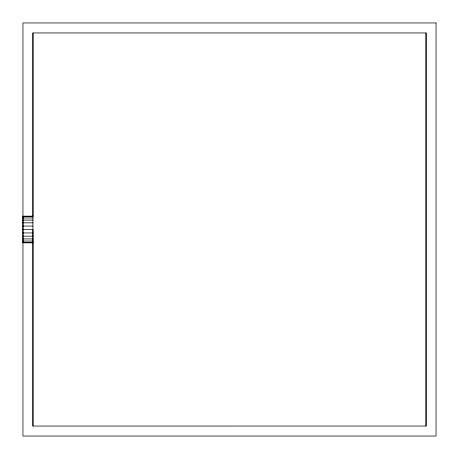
<?xml version="1.0" encoding="UTF-8"?>
<svg xmlns="http://www.w3.org/2000/svg" width="459" height="459" viewBox="0 0 459 459"><rect width="100%" height="100%" fill="white"/><g stroke="black" fill="none" stroke-linecap="round" stroke-linejoin="round"><path stroke-width="0.69" d="M32.945 426.055L32.945 32.95L426.055 32.945L426.055 426.05L32.945 426.055L32.945 229.5L22.95 229.5M426.055 426.055L426.055 32.95M32.945 216.172L22.95 216.172L22.95 242.822L32.945 242.822M22.95 216.625L32.945 216.631L32.945 32.945M22.95 217.956L32.945 217.962M22.95 220.079L32.945 220.079M22.95 222.839L32.945 222.839M22.95 226.052L32.945 226.052M22.95 232.948L32.945 232.948M22.95 236.161L32.945 236.161M22.95 238.921L32.945 238.921M22.95 241.038L32.945 241.038M22.95 242.369L32.945 242.369M436.05 22.95L22.95 22.956L22.95 436.05L436.05 436.044L436.05 22.95"/></g></svg>
